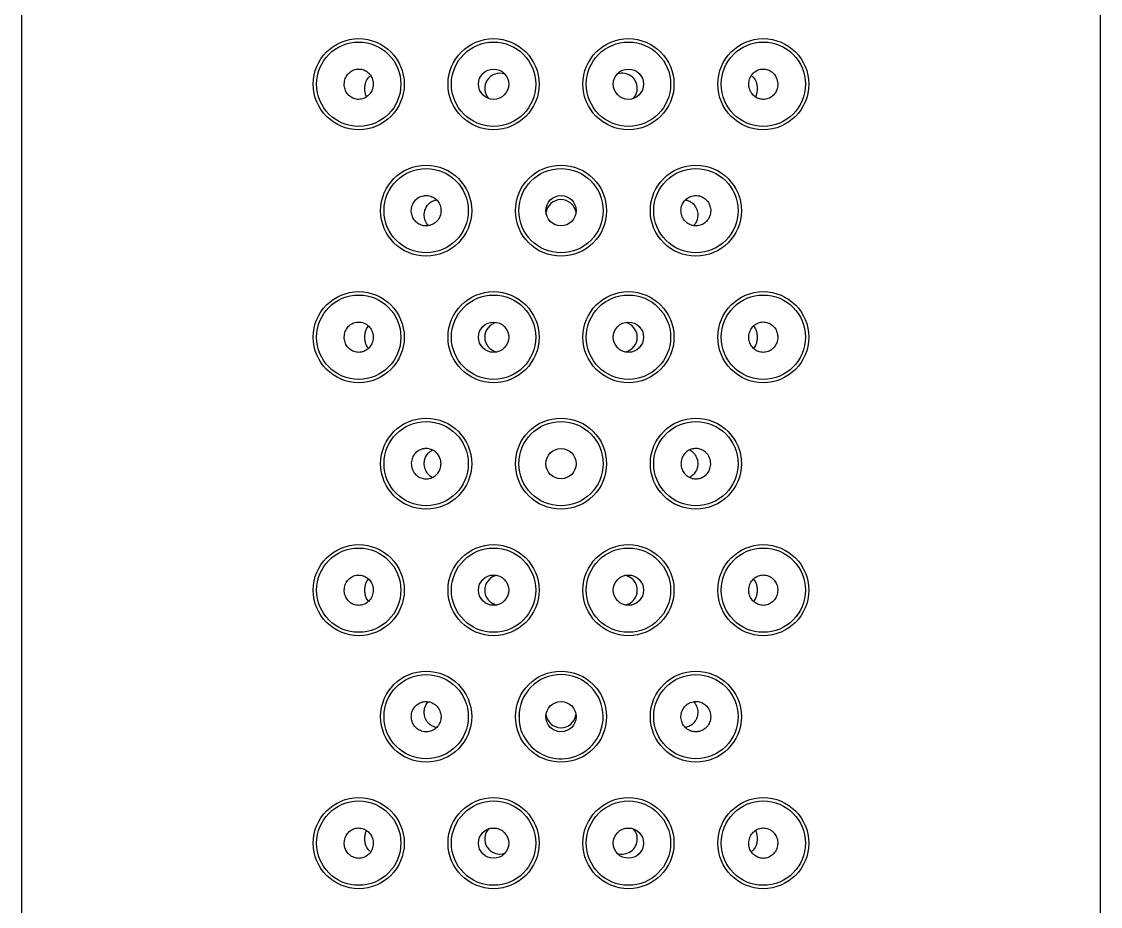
# Model space of a CAD drawing. Header units: millimetres. Extents: x -60 to 7633, y -2614 to 2146.
# Drawn here: x 6844.63 to 6876.63, y 1735.06 to 1761.29 of the extents above; entities that cross this region are included whole.
import ezdxf

# ---------------------------------------------------------------- set-up
doc = ezdxf.new("R2010")
doc.units = ezdxf.units.MM
doc.layers.get('0').update_dxf_attribs({"color": 250})

msp = doc.modelspace()

# ---------------------------------------------------------------- linework, layer by layer
at = {"linetype": 'Continuous'}
for p, q in [((6844.627, 1785.183), (6844.627, 1711.183)), ((6876.627, 1711.183), (6876.627, 1785.183))]:
    msp.add_line(p, q, dxfattribs=at)
for centre, radius in [((6854.627, 1759.433), 1.35), ((6854.627, 1759.433), 1.25), ((6858.627, 1759.433), 1.35), ((6858.627, 1759.433), 1.25), ((6862.627, 1759.433), 1.35), ((6862.627, 1759.433), 1.25), ((6866.627, 1759.433), 1.35), ((6866.627, 1759.433), 1.25), ((6858.627, 1759.433), 0.449), ((6862.626, 1759.433), 0.449), ((6856.627, 1755.683), 1.35), ((6856.627, 1755.683), 1.25), ((6860.627, 1755.683), 1.35), ((6860.627, 1755.683), 1.25), ((6864.627, 1755.683), 1.35), ((6864.627, 1755.683), 1.25), ((6860.627, 1755.683), 0.45), ((6854.627, 1751.933), 1.35), ((6858.627, 1751.933), 1.35), ((6862.627, 1751.933), 1.35), ((6866.627, 1751.933), 1.35), ((6854.627, 1751.933), 1.25), ((6858.627, 1751.933), 1.25), ((6862.627, 1751.933), 1.25), ((6866.627, 1751.933), 1.25), ((6858.627, 1751.933), 0.449), ((6862.626, 1751.933), 0.449), ((6856.627, 1748.183), 1.35), ((6860.627, 1748.183), 1.35), ((6864.627, 1748.183), 1.35), ((6856.627, 1748.183), 1.25), ((6860.627, 1748.183), 1.25), ((6864.627, 1748.183), 1.25), ((6860.627, 1748.183), 0.45), ((6854.627, 1744.433), 1.35), ((6854.627, 1744.433), 1.25), ((6858.627, 1744.433), 1.35), ((6858.627, 1744.433), 1.25), ((6862.627, 1744.433), 1.35), ((6862.627, 1744.433), 1.25), ((6866.627, 1744.433), 1.35), ((6866.627, 1744.433), 1.25), ((6858.627, 1744.433), 0.449), ((6862.627, 1744.433), 0.449), ((6856.627, 1740.683), 1.35), ((6856.627, 1740.683), 1.25), ((6860.627, 1740.683), 1.35), ((6864.627, 1740.683), 1.35), ((6864.627, 1740.683), 1.25), ((6860.627, 1740.683), 0.45), ((6854.627, 1736.933), 1.35), ((6858.627, 1736.933), 1.35), ((6862.627, 1736.933), 1.35), ((6866.627, 1736.933), 1.35), ((6854.627, 1736.933), 1.25), ((6858.627, 1736.933), 1.25), ((6862.627, 1736.933), 1.25), ((6866.627, 1736.933), 1.25), ((6858.627, 1736.933), 0.449), ((6862.627, 1736.933), 0.449)]:
    msp.add_circle(centre, radius, dxfattribs=at)
for centre, radius, start, end in [((6858.812, 1759.31), 0.448, 70.8094, 223.2463), ((6862.441, 1759.31), 0.448, 0, 107.4467), ((6862.441, 1759.31), 0.448, 318.6516, 0), ((6860.627, 1755.56), 0.45, 8.4508, 173.4664), ((6858.812, 1751.933), 0.447, 102.7903, 257.7284), ((6862.441, 1751.933), 0.447, 0, 77.7284), ((6862.441, 1751.933), 0.447, 282.7903, 359.9983), ((6858.811, 1744.433), 0.448, 101.8951, 259.2873), ((6862.442, 1744.433), 0.448, 0, 79.2873), ((6862.442, 1744.433), 0.448, 281.8951, 0), ((6860.627, 1740.683), 1.25, 0, 180), ((6860.519, 1740.641), 1.137, 174.5585, 212.4219), ((6860.627, 1740.683), 1.25, 211.4124, 0), ((6860.627, 1740.805), 0.45, 187.0734, 350.9941), ((6858.811, 1737.056), 0.448, 136.7778, 289.1028), ((6862.442, 1737.056), 0.448, 0, 41.2966), ((6862.442, 1737.056), 0.448, 251.7399, 0)]:
    msp.add_arc(centre, radius, start, end, dxfattribs=at)
for points, knots in [([(6854.198, 1759.429), (6854.198, 1759.38), (6854.206, 1759.33), (6854.221, 1759.284), (6854.236, 1759.237), (6854.259, 1759.193), (6854.287, 1759.155), (6854.316, 1759.116), (6854.351, 1759.082), (6854.39, 1759.055), (6854.429, 1759.028), (6854.474, 1759.008), (6854.52, 1758.996), (6854.567, 1758.983), (6854.617, 1758.98), (6854.665, 1758.985), (6854.714, 1758.989), (6854.763, 1759.003), (6854.807, 1759.025), (6854.852, 1759.047), (6854.894, 1759.078), (6854.929, 1759.114), (6854.964, 1759.151), (6854.993, 1759.194), (6855.015, 1759.24), (6855.036, 1759.286), (6855.05, 1759.336), (6855.055, 1759.387), (6855.06, 1759.436), (6855.057, 1759.488), (6855.047, 1759.537), (6855.036, 1759.585), (6855.017, 1759.632), (6854.992, 1759.674), (6854.967, 1759.716), (6854.935, 1759.753), (6854.898, 1759.784), (6854.861, 1759.815), (6854.819, 1759.84), (6854.774, 1759.857), (6854.729, 1759.874), (6854.681, 1759.883), (6854.633, 1759.883), (6854.585, 1759.883), (6854.535, 1759.875), (6854.489, 1759.858), (6854.443, 1759.842), (6854.399, 1759.816), (6854.36, 1759.784), (6854.322, 1759.751), (6854.288, 1759.711), (6854.262, 1759.667), (6854.236, 1759.623), (6854.217, 1759.574), (6854.207, 1759.524), (6854.201, 1759.493), (6854.198, 1759.461), (6854.198, 1759.429)], [0, 0, 0, 0, 0.051857, 0.051857, 0.051857, 0.103691, 0.103691, 0.103691, 0.155924, 0.155924, 0.155924, 0.209346, 0.209346, 0.209346, 0.26399, 0.26399, 0.26399, 0.319323, 0.319323, 0.319323, 0.374579, 0.374579, 0.374579, 0.429149, 0.429149, 0.429149, 0.48279, 0.48279, 0.48279, 0.535601, 0.535601, 0.535601, 0.58792, 0.58792, 0.58792, 0.640219, 0.640219, 0.640219, 0.693011, 0.693011, 0.693011, 0.746724, 0.746724, 0.746724, 0.801502, 0.801502, 0.801502, 0.857013, 0.857013, 0.857013, 0.912434, 0.912434, 0.912434, 0.966823, 0.966823, 0.966823, 1, 1, 1, 1]), ([(6867.056, 1759.429), (6867.056, 1759.479), (6867.048, 1759.529), (6867.032, 1759.576), (6867.017, 1759.623), (6866.994, 1759.668), (6866.965, 1759.707), (6866.936, 1759.746), (6866.9, 1759.781), (6866.861, 1759.808), (6866.82, 1759.836), (6866.774, 1759.857), (6866.727, 1759.87), (6866.68, 1759.882), (6866.629, 1759.886), (6866.58, 1759.881), (6866.531, 1759.876), (6866.482, 1759.861), (6866.438, 1759.839), (6866.394, 1759.817), (6866.353, 1759.786), (6866.318, 1759.749), (6866.285, 1759.714), (6866.256, 1759.671), (6866.236, 1759.625), (6866.216, 1759.58), (6866.203, 1759.531), (6866.198, 1759.481), (6866.193, 1759.432), (6866.196, 1759.381), (6866.207, 1759.333), (6866.218, 1759.284), (6866.237, 1759.237), (6866.262, 1759.195), (6866.288, 1759.153), (6866.32, 1759.115), (6866.357, 1759.083), (6866.395, 1759.052), (6866.438, 1759.026), (6866.483, 1759.009), (6866.529, 1758.992), (6866.579, 1758.983), (6866.627, 1758.982), (6866.676, 1758.982), (6866.726, 1758.991), (6866.772, 1759.008), (6866.818, 1759.025), (6866.862, 1759.051), (6866.9, 1759.084), (6866.938, 1759.116), (6866.97, 1759.156), (6866.995, 1759.2), (6867.02, 1759.242), (6867.038, 1759.291), (6867.047, 1759.34), (6867.053, 1759.369), (6867.056, 1759.399), (6867.056, 1759.429)], [0, 0, 0, 0, 0.052461, 0.052461, 0.052461, 0.104865, 0.104865, 0.104865, 0.158139, 0.158139, 0.158139, 0.212795, 0.212795, 0.212795, 0.268302, 0.268302, 0.268302, 0.323732, 0.323732, 0.323732, 0.378306, 0.378306, 0.378306, 0.431776, 0.431776, 0.431776, 0.484388, 0.484388, 0.484388, 0.53664, 0.53664, 0.53664, 0.58905, 0.58905, 0.58905, 0.642044, 0.642044, 0.642044, 0.69589, 0.69589, 0.69589, 0.750621, 0.750621, 0.750621, 0.805941, 0.805941, 0.805941, 0.861205, 0.861205, 0.861205, 0.915621, 0.915621, 0.915621, 0.96871, 0.96871, 0.96871, 1, 1, 1, 1]), ([(6854.856, 1759.06), (6854.853, 1759.067), (6854.85, 1759.073), (6854.835, 1759.11), (6854.825, 1759.143), (6854.811, 1759.219), (6854.807, 1759.261), (6854.808, 1759.348), (6854.813, 1759.388), (6854.827, 1759.459), (6854.836, 1759.491), (6854.873, 1759.58), (6854.907, 1759.631), (6854.961, 1759.675)], [0.222156, 0.222156, 0.222156, 0.222156, 0.25, 0.25, 0.375, 0.375, 0.5, 0.5, 0.625, 0.625, 0.75, 0.75, 1, 1, 1, 1]), ([(6866.292, 1759.675), (6866.347, 1759.631), (6866.38, 1759.58), (6866.417, 1759.492), (6866.426, 1759.46), (6866.44, 1759.388), (6866.445, 1759.348), (6866.446, 1759.263), (6866.442, 1759.219), (6866.429, 1759.144), (6866.418, 1759.11), (6866.403, 1759.073), (6866.4, 1759.066), (6866.396, 1759.059)], [0, 0, 0, 0, 0.25, 0.25, 0.375, 0.375, 0.5, 0.5, 0.625, 0.625, 0.75, 0.75, 0.7796748, 0.7796748, 0.7796748, 0.7796748]), ([(6857.068, 1755.685), (6857.068, 1755.735), (6857.06, 1755.785), (6857.044, 1755.833), (6857.028, 1755.88), (6857.003, 1755.925), (6856.973, 1755.964), (6856.942, 1756.003), (6856.905, 1756.037), (6856.863, 1756.064), (6856.822, 1756.091), (6856.775, 1756.11), (6856.728, 1756.121), (6856.68, 1756.133), (6856.629, 1756.136), (6856.58, 1756.13), (6856.531, 1756.125), (6856.482, 1756.11), (6856.437, 1756.089), (6856.392, 1756.066), (6856.351, 1756.036), (6856.315, 1756), (6856.28, 1755.964), (6856.25, 1755.921), (6856.229, 1755.874), (6856.208, 1755.829), (6856.194, 1755.778), (6856.188, 1755.728), (6856.183, 1755.678), (6856.186, 1755.626), (6856.198, 1755.577), (6856.209, 1755.529), (6856.228, 1755.482), (6856.254, 1755.44), (6856.28, 1755.398), (6856.313, 1755.36), (6856.351, 1755.33), (6856.39, 1755.299), (6856.434, 1755.274), (6856.48, 1755.257), (6856.526, 1755.241), (6856.576, 1755.232), (6856.626, 1755.232), (6856.675, 1755.233), (6856.726, 1755.241), (6856.773, 1755.259), (6856.82, 1755.276), (6856.865, 1755.301), (6856.904, 1755.333), (6856.943, 1755.365), (6856.977, 1755.405), (6857.003, 1755.448), (6857.029, 1755.491), (6857.048, 1755.54), (6857.058, 1755.589), (6857.065, 1755.621), (6857.068, 1755.653), (6857.068, 1755.685)], [0, 0, 0, 0, 0.053115, 0.053115, 0.053115, 0.106232, 0.106232, 0.106232, 0.159325, 0.159325, 0.159325, 0.212597, 0.212597, 0.212597, 0.266276, 0.266276, 0.266276, 0.320467, 0.320467, 0.320467, 0.375022, 0.375022, 0.375022, 0.429524, 0.429524, 0.429524, 0.483502, 0.483502, 0.483502, 0.536766, 0.536766, 0.536766, 0.589567, 0.589567, 0.589567, 0.642409, 0.642409, 0.642409, 0.695723, 0.695723, 0.695723, 0.749631, 0.749631, 0.749631, 0.803945, 0.803945, 0.803945, 0.85834, 0.85834, 0.85834, 0.91254, 0.91254, 0.91254, 0.96641, 0.96641, 0.96641, 1, 1, 1, 1]), ([(6856.689, 1755.242), (6856.685, 1755.246), (6856.681, 1755.25), (6856.678, 1755.254), (6856.645, 1755.293), (6856.617, 1755.339), (6856.599, 1755.389), (6856.582, 1755.433), (6856.572, 1755.482), (6856.57, 1755.531), (6856.568, 1755.576), (6856.572, 1755.622), (6856.583, 1755.665), (6856.593, 1755.709), (6856.61, 1755.751), (6856.631, 1755.789), (6856.654, 1755.83), (6856.684, 1755.867), (6856.717, 1755.897), (6856.754, 1755.931), (6856.797, 1755.959), (6856.842, 1755.978), (6856.872, 1755.99), (6856.903, 1755.999), (6856.935, 1756.004)], [0.3769947, 0.3769947, 0.3769947, 0.3769947, 0.3830998, 0.3830998, 0.3830998, 0.4388784, 0.4388784, 0.4388784, 0.4890209, 0.4890209, 0.4890209, 0.5354593, 0.5354593, 0.5354593, 0.5825948, 0.5825948, 0.5825948, 0.6340313, 0.6340313, 0.6340313, 0.6911282, 0.6911282, 0.6911282, 0.7282321, 0.7282321, 0.7282321, 0.7282321]), ([(6864.185, 1755.685), (6864.185, 1755.634), (6864.193, 1755.583), (6864.21, 1755.536), (6864.226, 1755.488), (6864.25, 1755.443), (6864.281, 1755.404), (6864.312, 1755.364), (6864.35, 1755.33), (6864.391, 1755.303), (6864.433, 1755.276), (6864.48, 1755.256), (6864.529, 1755.244), (6864.577, 1755.233), (6864.628, 1755.23), (6864.678, 1755.235), (6864.727, 1755.241), (6864.776, 1755.255), (6864.821, 1755.278), (6864.866, 1755.3), (6864.907, 1755.33), (6864.942, 1755.366), (6864.976, 1755.402), (6865.005, 1755.445), (6865.026, 1755.491), (6865.047, 1755.536), (6865.06, 1755.586), (6865.065, 1755.636), (6865.07, 1755.685), (6865.067, 1755.736), (6865.055, 1755.784), (6865.044, 1755.833), (6865.025, 1755.88), (6864.999, 1755.922), (6864.972, 1755.964), (6864.939, 1756.003), (6864.901, 1756.034), (6864.862, 1756.066), (6864.817, 1756.091), (6864.771, 1756.108), (6864.723, 1756.124), (6864.673, 1756.133), (6864.623, 1756.133), (6864.573, 1756.133), (6864.522, 1756.124), (6864.475, 1756.106), (6864.429, 1756.089), (6864.384, 1756.063), (6864.346, 1756.031), (6864.307, 1755.999), (6864.274, 1755.96), (6864.248, 1755.917), (6864.223, 1755.874), (6864.204, 1755.826), (6864.194, 1755.777), (6864.188, 1755.747), (6864.185, 1755.716), (6864.185, 1755.685)], [0, 0, 0, 0, 0.053409, 0.053409, 0.053409, 0.106804, 0.106804, 0.106804, 0.160417, 0.160417, 0.160417, 0.214376, 0.214376, 0.214376, 0.268642, 0.268642, 0.268642, 0.323048, 0.323048, 0.323048, 0.377292, 0.377292, 0.377292, 0.43105, 0.43105, 0.43105, 0.484201, 0.484201, 0.484201, 0.536975, 0.536975, 0.536975, 0.589863, 0.589863, 0.589863, 0.643316, 0.643316, 0.643316, 0.697458, 0.697458, 0.697458, 0.752017, 0.752017, 0.752017, 0.806512, 0.806512, 0.806512, 0.860575, 0.860575, 0.860575, 0.914125, 0.914125, 0.914125, 0.967322, 0.967322, 0.967322, 1, 1, 1, 1]), ([(6864.319, 1756.004), (6864.351, 1755.999), (6864.383, 1755.99), (6864.413, 1755.977), (6864.46, 1755.957), (6864.504, 1755.928), (6864.542, 1755.892), (6864.581, 1755.855), (6864.614, 1755.809), (6864.638, 1755.758), (6864.66, 1755.711), (6864.676, 1755.657), (6864.681, 1755.603), (6864.686, 1755.555), (6864.684, 1755.505), (6864.674, 1755.458), (6864.665, 1755.414), (6864.65, 1755.371), (6864.629, 1755.333), (6864.611, 1755.299), (6864.588, 1755.268), (6864.563, 1755.24)], [0.2722017, 0.2722017, 0.2722017, 0.2722017, 0.3099184, 0.3099184, 0.3099184, 0.3693054, 0.3693054, 0.3693054, 0.4300964, 0.4300964, 0.4300964, 0.4869517, 0.4869517, 0.4869517, 0.5370279, 0.5370279, 0.5370279, 0.5833624, 0.5833624, 0.5833624, 0.6241661, 0.6241661, 0.6241661, 0.6241661]), ([(6854.198, 1751.933), (6854.198, 1751.883), (6854.206, 1751.833), (6854.221, 1751.787), (6854.236, 1751.74), (6854.259, 1751.696), (6854.287, 1751.657), (6854.316, 1751.618), (6854.352, 1751.584), (6854.391, 1751.557), (6854.431, 1751.529), (6854.476, 1751.508), (6854.523, 1751.496), (6854.57, 1751.484), (6854.62, 1751.48), (6854.669, 1751.485), (6854.718, 1751.49), (6854.767, 1751.504), (6854.811, 1751.526), (6854.856, 1751.548), (6854.897, 1751.579), (6854.932, 1751.615), (6854.966, 1751.651), (6854.995, 1751.694), (6855.016, 1751.74), (6855.037, 1751.786), (6855.05, 1751.836), (6855.055, 1751.886), (6855.06, 1751.935), (6855.057, 1751.986), (6855.046, 1752.035), (6855.035, 1752.083), (6855.017, 1752.13), (6854.992, 1752.172), (6854.966, 1752.214), (6854.934, 1752.252), (6854.897, 1752.283), (6854.86, 1752.314), (6854.817, 1752.339), (6854.772, 1752.356), (6854.727, 1752.373), (6854.678, 1752.382), (6854.63, 1752.383), (6854.581, 1752.383), (6854.531, 1752.375), (6854.485, 1752.358), (6854.439, 1752.341), (6854.395, 1752.315), (6854.356, 1752.282), (6854.318, 1752.25), (6854.285, 1752.21), (6854.26, 1752.166), (6854.235, 1752.123), (6854.217, 1752.074), (6854.207, 1752.025), (6854.201, 1751.994), (6854.198, 1751.964), (6854.198, 1751.933)], [0, 0, 0, 0, 0.05212, 0.05212, 0.05212, 0.104199, 0.104199, 0.104199, 0.156922, 0.156922, 0.156922, 0.21096, 0.21096, 0.21096, 0.266069, 0.266069, 0.266069, 0.321507, 0.321507, 0.321507, 0.376472, 0.376472, 0.376472, 0.430511, 0.430511, 0.430511, 0.483617, 0.483617, 0.483617, 0.536103, 0.536103, 0.536103, 0.588416, 0.588416, 0.588416, 0.641025, 0.641025, 0.641025, 0.694334, 0.694334, 0.694334, 0.748578, 0.748578, 0.748578, 0.803676, 0.803676, 0.803676, 0.85912, 0.85912, 0.85912, 0.914073, 0.914073, 0.914073, 0.967805, 0.967805, 0.967805, 1, 1, 1, 1]), ([(6867.056, 1751.933), (6867.056, 1751.982), (6867.048, 1752.032), (6867.032, 1752.079), (6867.017, 1752.125), (6866.994, 1752.17), (6866.966, 1752.208), (6866.937, 1752.248), (6866.901, 1752.282), (6866.862, 1752.309), (6866.822, 1752.337), (6866.777, 1752.357), (6866.731, 1752.369), (6866.683, 1752.382), (6866.633, 1752.386), (6866.585, 1752.381), (6866.536, 1752.376), (6866.487, 1752.361), (6866.442, 1752.339), (6866.398, 1752.317), (6866.356, 1752.287), (6866.321, 1752.25), (6866.287, 1752.214), (6866.258, 1752.171), (6866.237, 1752.125), (6866.217, 1752.08), (6866.203, 1752.03), (6866.198, 1751.98), (6866.193, 1751.93), (6866.196, 1751.879), (6866.207, 1751.831), (6866.218, 1751.782), (6866.237, 1751.736), (6866.262, 1751.694), (6866.287, 1751.652), (6866.319, 1751.614), (6866.356, 1751.583), (6866.393, 1751.551), (6866.436, 1751.526), (6866.481, 1751.509), (6866.527, 1751.492), (6866.575, 1751.483), (6866.623, 1751.483), (6866.672, 1751.482), (6866.722, 1751.491), (6866.768, 1751.508), (6866.814, 1751.525), (6866.858, 1751.55), (6866.897, 1751.583), (6866.935, 1751.615), (6866.968, 1751.655), (6866.993, 1751.699), (6867.018, 1751.742), (6867.037, 1751.791), (6867.047, 1751.841), (6867.053, 1751.871), (6867.056, 1751.902), (6867.056, 1751.933)], [0, 0, 0, 0, 0.05212, 0.05212, 0.05212, 0.104199, 0.104199, 0.104199, 0.156922, 0.156922, 0.156922, 0.21096, 0.21096, 0.21096, 0.266069, 0.266069, 0.266069, 0.321507, 0.321507, 0.321507, 0.376472, 0.376472, 0.376472, 0.430511, 0.430511, 0.430511, 0.483617, 0.483617, 0.483617, 0.536103, 0.536103, 0.536103, 0.588416, 0.588416, 0.588416, 0.641025, 0.641025, 0.641025, 0.694334, 0.694334, 0.694334, 0.748578, 0.748578, 0.748578, 0.803676, 0.803676, 0.803676, 0.85912, 0.85912, 0.85912, 0.914073, 0.914073, 0.914073, 0.967805, 0.967805, 0.967805, 1, 1, 1, 1]), ([(6854.915, 1751.604), (6854.886, 1751.637), (6854.865, 1751.672), (6854.836, 1751.742), (6854.826, 1751.774), (6854.812, 1751.848), (6854.808, 1751.889), (6854.808, 1751.975), (6854.812, 1752.017), (6854.826, 1752.09), (6854.836, 1752.123), (6854.865, 1752.193), (6854.886, 1752.228), (6854.915, 1752.261)], [0.0818728, 0.0818728, 0.0818728, 0.0818728, 0.25, 0.25, 0.375, 0.375, 0.5, 0.5, 0.625, 0.625, 0.75, 0.75, 0.9174386, 0.9174386, 0.9174386, 0.9174386]), ([(6866.338, 1752.261), (6866.367, 1752.229), (6866.388, 1752.193), (6866.417, 1752.123), (6866.427, 1752.091), (6866.441, 1752.018), (6866.445, 1751.976), (6866.446, 1751.89), (6866.441, 1751.848), (6866.427, 1751.775), (6866.418, 1751.742), (6866.388, 1751.673), (6866.367, 1751.637), (6866.339, 1751.605)], [0.0818728, 0.0818728, 0.0818728, 0.0818728, 0.25, 0.25, 0.375, 0.375, 0.5, 0.5, 0.625, 0.625, 0.75, 0.75, 0.9174386, 0.9174386, 0.9174386, 0.9174386]), ([(6857.068, 1748.183), (6857.068, 1748.133), (6857.06, 1748.082), (6857.044, 1748.034), (6857.028, 1747.987), (6857.003, 1747.942), (6856.973, 1747.903), (6856.942, 1747.864), (6856.904, 1747.829), (6856.863, 1747.802), (6856.821, 1747.776), (6856.774, 1747.756), (6856.726, 1747.744), (6856.678, 1747.733), (6856.627, 1747.73), (6856.578, 1747.735), (6856.529, 1747.741), (6856.48, 1747.755), (6856.435, 1747.777), (6856.39, 1747.8), (6856.348, 1747.83), (6856.313, 1747.866), (6856.278, 1747.902), (6856.249, 1747.945), (6856.228, 1747.991), (6856.207, 1748.037), (6856.193, 1748.087), (6856.188, 1748.137), (6856.183, 1748.186), (6856.187, 1748.238), (6856.198, 1748.286), (6856.209, 1748.334), (6856.228, 1748.382), (6856.254, 1748.423), (6856.28, 1748.466), (6856.314, 1748.504), (6856.352, 1748.535), (6856.39, 1748.566), (6856.435, 1748.591), (6856.481, 1748.607), (6856.528, 1748.624), (6856.578, 1748.633), (6856.628, 1748.633), (6856.678, 1748.633), (6856.728, 1748.624), (6856.775, 1748.606), (6856.822, 1748.589), (6856.867, 1748.564), (6856.906, 1748.531), (6856.944, 1748.5), (6856.978, 1748.46), (6857.004, 1748.417), (6857.03, 1748.374), (6857.048, 1748.326), (6857.059, 1748.277), (6857.065, 1748.246), (6857.068, 1748.214), (6857.068, 1748.183)], [0, 0, 0, 0, 0.053221, 0.053221, 0.053221, 0.106435, 0.106435, 0.106435, 0.15976, 0.15976, 0.15976, 0.213378, 0.213378, 0.213378, 0.267383, 0.267383, 0.267383, 0.321732, 0.321732, 0.321732, 0.376178, 0.376178, 0.376178, 0.430328, 0.430328, 0.430328, 0.483875, 0.483875, 0.483875, 0.53685, 0.53685, 0.53685, 0.589644, 0.589644, 0.589644, 0.642755, 0.642755, 0.642755, 0.696475, 0.696475, 0.696475, 0.750733, 0.750733, 0.750733, 0.805187, 0.805187, 0.805187, 0.859465, 0.859465, 0.859465, 0.913368, 0.913368, 0.913368, 0.966895, 0.966895, 0.966895, 1, 1, 1, 1]), ([(6856.809, 1747.778), (6856.767, 1747.8), (6856.728, 1747.829), (6856.694, 1747.864), (6856.658, 1747.902), (6856.628, 1747.948), (6856.606, 1747.999), (6856.587, 1748.045), (6856.575, 1748.096), (6856.571, 1748.148), (6856.567, 1748.194), (6856.571, 1748.241), (6856.581, 1748.286), (6856.59, 1748.33), (6856.606, 1748.372), (6856.627, 1748.409), (6856.649, 1748.449), (6856.677, 1748.485), (6856.709, 1748.516), (6856.739, 1748.545), (6856.774, 1748.569), (6856.81, 1748.588)], [0.3218227, 0.3218227, 0.3218227, 0.3218227, 0.3763505, 0.3763505, 0.3763505, 0.4349718, 0.4349718, 0.4349718, 0.4883078, 0.4883078, 0.4883078, 0.5361208, 0.5361208, 0.5361208, 0.582477, 0.582477, 0.582477, 0.63158, 0.63158, 0.63158, 0.6788738, 0.6788738, 0.6788738, 0.6788738]), ([(6864.185, 1748.183), (6864.185, 1748.233), (6864.193, 1748.284), (6864.209, 1748.331), (6864.226, 1748.378), (6864.25, 1748.423), (6864.281, 1748.463), (6864.311, 1748.502), (6864.349, 1748.536), (6864.39, 1748.563), (6864.432, 1748.59), (6864.479, 1748.61), (6864.527, 1748.621), (6864.575, 1748.632), (6864.626, 1748.636), (6864.675, 1748.63), (6864.724, 1748.624), (6864.773, 1748.61), (6864.818, 1748.588), (6864.863, 1748.566), (6864.905, 1748.535), (6864.94, 1748.499), (6864.975, 1748.463), (6865.004, 1748.42), (6865.025, 1748.374), (6865.046, 1748.329), (6865.06, 1748.279), (6865.065, 1748.229), (6865.07, 1748.179), (6865.067, 1748.128), (6865.055, 1748.079), (6865.044, 1748.031), (6865.025, 1747.984), (6864.999, 1747.942), (6864.973, 1747.9), (6864.939, 1747.862), (6864.901, 1747.831), (6864.863, 1747.799), (6864.819, 1747.775), (6864.772, 1747.758), (6864.725, 1747.741), (6864.675, 1747.733), (6864.625, 1747.733), (6864.576, 1747.733), (6864.525, 1747.742), (6864.478, 1747.759), (6864.431, 1747.776), (6864.386, 1747.802), (6864.348, 1747.834), (6864.309, 1747.866), (6864.275, 1747.905), (6864.249, 1747.948), (6864.224, 1747.991), (6864.205, 1748.04), (6864.194, 1748.089), (6864.188, 1748.12), (6864.185, 1748.151), (6864.185, 1748.183)], [0, 0, 0, 0, 0.053221, 0.053221, 0.053221, 0.106435, 0.106435, 0.106435, 0.15976, 0.15976, 0.15976, 0.213378, 0.213378, 0.213378, 0.267383, 0.267383, 0.267383, 0.321732, 0.321732, 0.321732, 0.376178, 0.376178, 0.376178, 0.430328, 0.430328, 0.430328, 0.483875, 0.483875, 0.483875, 0.53685, 0.53685, 0.53685, 0.589644, 0.589644, 0.589644, 0.642755, 0.642755, 0.642755, 0.696475, 0.696475, 0.696475, 0.750733, 0.750733, 0.750733, 0.805187, 0.805187, 0.805187, 0.859465, 0.859465, 0.859465, 0.913368, 0.913368, 0.913368, 0.966895, 0.966895, 0.966895, 1, 1, 1, 1]), ([(6864.444, 1748.588), (6864.486, 1748.566), (6864.526, 1748.537), (6864.559, 1748.501), (6864.595, 1748.463), (6864.625, 1748.417), (6864.647, 1748.367), (6864.666, 1748.32), (6864.679, 1748.269), (6864.682, 1748.218), (6864.686, 1748.172), (6864.682, 1748.124), (6864.672, 1748.079), (6864.663, 1748.036), (6864.647, 1747.994), (6864.626, 1747.956), (6864.604, 1747.916), (6864.576, 1747.88), (6864.545, 1747.85), (6864.514, 1747.82), (6864.48, 1747.796), (6864.443, 1747.777)], [0.3218227, 0.3218227, 0.3218227, 0.3218227, 0.3763505, 0.3763505, 0.3763505, 0.4349718, 0.4349718, 0.4349718, 0.4883078, 0.4883078, 0.4883078, 0.5361208, 0.5361208, 0.5361208, 0.582477, 0.582477, 0.582477, 0.63158, 0.63158, 0.63158, 0.6788738, 0.6788738, 0.6788738, 0.6788738]), ([(6855.057, 1744.433), (6855.057, 1744.482), (6855.049, 1744.533), (6855.034, 1744.58), (6855.018, 1744.627), (6854.995, 1744.672), (6854.965, 1744.71), (6854.936, 1744.75), (6854.9, 1744.784), (6854.86, 1744.811), (6854.82, 1744.838), (6854.775, 1744.858), (6854.728, 1744.87), (6854.681, 1744.882), (6854.631, 1744.886), (6854.583, 1744.88), (6854.535, 1744.875), (6854.486, 1744.861), (6854.442, 1744.839), (6854.398, 1744.817), (6854.356, 1744.786), (6854.322, 1744.749), (6854.287, 1744.713), (6854.259, 1744.67), (6854.238, 1744.623), (6854.218, 1744.578), (6854.205, 1744.528), (6854.2, 1744.477), (6854.195, 1744.428), (6854.198, 1744.377), (6854.209, 1744.329), (6854.22, 1744.282), (6854.238, 1744.235), (6854.263, 1744.194), (6854.288, 1744.152), (6854.319, 1744.115), (6854.356, 1744.084), (6854.393, 1744.052), (6854.435, 1744.027), (6854.48, 1744.01), (6854.526, 1743.992), (6854.575, 1743.983), (6854.623, 1743.983), (6854.672, 1743.982), (6854.722, 1743.991), (6854.769, 1744.008), (6854.815, 1744.025), (6854.86, 1744.051), (6854.898, 1744.084), (6854.936, 1744.116), (6854.969, 1744.155), (6854.995, 1744.199), (6855.02, 1744.242), (6855.038, 1744.291), (6855.048, 1744.34), (6855.054, 1744.37), (6855.057, 1744.402), (6855.057, 1744.433)], [0, 0, 0, 0, 0.052492, 0.052492, 0.052492, 0.104963, 0.104963, 0.104963, 0.157757, 0.157757, 0.157757, 0.211351, 0.211351, 0.211351, 0.265897, 0.265897, 0.265897, 0.321182, 0.321182, 0.321182, 0.37657, 0.37657, 0.37657, 0.431195, 0.431195, 0.431195, 0.484482, 0.484482, 0.484482, 0.536587, 0.536587, 0.536587, 0.588335, 0.588335, 0.588335, 0.640713, 0.640713, 0.640713, 0.694341, 0.694341, 0.694341, 0.749182, 0.749182, 0.749182, 0.804609, 0.804609, 0.804609, 0.859787, 0.859787, 0.859787, 0.914128, 0.914128, 0.914128, 0.967496, 0.967496, 0.967496, 1, 1, 1, 1]), ([(6854.913, 1744.106), (6854.885, 1744.138), (6854.865, 1744.173), (6854.836, 1744.242), (6854.826, 1744.274), (6854.812, 1744.348), (6854.808, 1744.389), (6854.808, 1744.475), (6854.812, 1744.517), (6854.826, 1744.59), (6854.836, 1744.623), (6854.864, 1744.692), (6854.885, 1744.727), (6854.913, 1744.759)], [0.0850418, 0.0850418, 0.0850418, 0.0850418, 0.25, 0.25, 0.375, 0.375, 0.5, 0.5, 0.625, 0.625, 0.75, 0.75, 0.9148508, 0.9148508, 0.9148508, 0.9148508]), ([(6866.196, 1744.433), (6866.196, 1744.383), (6866.204, 1744.333), (6866.219, 1744.286), (6866.235, 1744.239), (6866.258, 1744.194), (6866.288, 1744.155), (6866.317, 1744.116), (6866.353, 1744.082), (6866.393, 1744.055), (6866.433, 1744.028), (6866.479, 1744.007), (6866.525, 1743.995), (6866.572, 1743.983), (6866.622, 1743.98), (6866.67, 1743.985), (6866.719, 1743.99), (6866.767, 1744.004), (6866.811, 1744.026), (6866.856, 1744.049), (6866.897, 1744.079), (6866.932, 1744.116), (6866.966, 1744.152), (6866.995, 1744.196), (6867.015, 1744.242), (6867.036, 1744.288), (6867.049, 1744.338), (6867.053, 1744.388), (6867.058, 1744.437), (6867.055, 1744.488), (6867.044, 1744.536), (6867.033, 1744.584), (6867.015, 1744.63), (6866.99, 1744.671), (6866.966, 1744.713), (6866.934, 1744.751), (6866.898, 1744.782), (6866.861, 1744.813), (6866.818, 1744.839), (6866.773, 1744.856), (6866.728, 1744.873), (6866.679, 1744.882), (6866.63, 1744.883), (6866.581, 1744.883), (6866.531, 1744.874), (6866.484, 1744.857), (6866.438, 1744.84), (6866.393, 1744.814), (6866.355, 1744.782), (6866.317, 1744.75), (6866.284, 1744.71), (6866.258, 1744.666), (6866.233, 1744.623), (6866.215, 1744.575), (6866.205, 1744.525), (6866.199, 1744.495), (6866.196, 1744.464), (6866.196, 1744.433)], [0, 0, 0, 0, 0.052492, 0.052492, 0.052492, 0.104963, 0.104963, 0.104963, 0.157757, 0.157757, 0.157757, 0.211351, 0.211351, 0.211351, 0.265897, 0.265897, 0.265897, 0.321182, 0.321182, 0.321182, 0.37657, 0.37657, 0.37657, 0.431195, 0.431195, 0.431195, 0.484482, 0.484482, 0.484482, 0.536587, 0.536587, 0.536587, 0.588335, 0.588335, 0.588335, 0.640713, 0.640713, 0.640713, 0.694341, 0.694341, 0.694341, 0.749182, 0.749182, 0.749182, 0.804609, 0.804609, 0.804609, 0.859787, 0.859787, 0.859787, 0.914128, 0.914128, 0.914128, 0.967496, 0.967496, 0.967496, 1, 1, 1, 1]), ([(6866.34, 1744.759), (6866.368, 1744.727), (6866.389, 1744.692), (6866.417, 1744.623), (6866.427, 1744.591), (6866.441, 1744.518), (6866.445, 1744.476), (6866.446, 1744.39), (6866.441, 1744.348), (6866.427, 1744.275), (6866.418, 1744.242), (6866.389, 1744.173), (6866.368, 1744.138), (6866.34, 1744.106)], [0.0850418, 0.0850418, 0.0850418, 0.0850418, 0.25, 0.25, 0.375, 0.375, 0.5, 0.5, 0.625, 0.625, 0.75, 0.75, 0.9148508, 0.9148508, 0.9148508, 0.9148508]), ([(6856.186, 1740.685), (6856.186, 1740.635), (6856.194, 1740.584), (6856.211, 1740.537), (6856.227, 1740.489), (6856.251, 1740.444), (6856.281, 1740.405), (6856.311, 1740.366), (6856.349, 1740.331), (6856.39, 1740.304), (6856.432, 1740.276), (6856.479, 1740.256), (6856.528, 1740.244), (6856.576, 1740.233), (6856.627, 1740.23), (6856.677, 1740.235), (6856.727, 1740.241), (6856.776, 1740.255), (6856.821, 1740.278), (6856.866, 1740.3), (6856.907, 1740.33), (6856.942, 1740.366), (6856.977, 1740.402), (6857.006, 1740.444), (6857.027, 1740.49), (6857.048, 1740.535), (6857.061, 1740.585), (6857.066, 1740.634), (6857.071, 1740.684), (6857.068, 1740.736), (6857.057, 1740.784), (6857.045, 1740.833), (6857.026, 1740.881), (6856.999, 1740.923), (6856.973, 1740.965), (6856.939, 1741.004), (6856.9, 1741.035), (6856.861, 1741.066), (6856.817, 1741.091), (6856.77, 1741.108), (6856.723, 1741.125), (6856.672, 1741.133), (6856.623, 1741.133), (6856.573, 1741.133), (6856.523, 1741.124), (6856.476, 1741.107), (6856.429, 1741.089), (6856.385, 1741.064), (6856.346, 1741.031), (6856.308, 1740.999), (6856.275, 1740.96), (6856.249, 1740.917), (6856.224, 1740.874), (6856.205, 1740.826), (6856.195, 1740.777), (6856.189, 1740.747), (6856.186, 1740.716), (6856.186, 1740.685)], [0, 0, 0, 0, 0.053229, 0.053229, 0.053229, 0.106427, 0.106427, 0.106427, 0.160099, 0.160099, 0.160099, 0.214417, 0.214417, 0.214417, 0.269008, 0.269008, 0.269008, 0.323397, 0.323397, 0.323397, 0.377294, 0.377294, 0.377294, 0.430711, 0.430711, 0.430711, 0.483847, 0.483847, 0.483847, 0.536941, 0.536941, 0.536941, 0.590181, 0.590181, 0.590181, 0.643692, 0.643692, 0.643692, 0.69754, 0.69754, 0.69754, 0.75172, 0.75172, 0.75172, 0.806109, 0.806109, 0.806109, 0.860441, 0.860441, 0.860441, 0.914378, 0.914378, 0.914378, 0.967712, 0.967712, 0.967712, 1, 1, 1, 1]), ([(6856.57, 1740.821), (6856.57, 1740.866), (6856.578, 1740.913), (6856.592, 1740.956), (6856.605, 1740.999), (6856.625, 1741.039), (6856.65, 1741.075), (6856.662, 1741.093), (6856.676, 1741.11), (6856.69, 1741.125)], [0, 0, 0, 0, 0.0471237, 0.0471237, 0.0471237, 0.094139, 0.094139, 0.094139, 0.1172273, 0.1172273, 0.1172273, 0.1172273]), ([(6865.067, 1740.685), (6865.067, 1740.735), (6865.059, 1740.785), (6865.043, 1740.832), (6865.027, 1740.879), (6865.003, 1740.924), (6864.973, 1740.963), (6864.943, 1741.002), (6864.906, 1741.036), (6864.865, 1741.063), (6864.824, 1741.09), (6864.777, 1741.11), (6864.73, 1741.121), (6864.682, 1741.133), (6864.631, 1741.136), (6864.582, 1741.13), (6864.532, 1741.125), (6864.483, 1741.111), (6864.438, 1741.089), (6864.392, 1741.067), (6864.35, 1741.036), (6864.315, 1741), (6864.28, 1740.964), (6864.25, 1740.922), (6864.228, 1740.876), (6864.207, 1740.83), (6864.193, 1740.78), (6864.187, 1740.73), (6864.182, 1740.68), (6864.185, 1740.628), (6864.196, 1740.579), (6864.207, 1740.53), (6864.227, 1740.483), (6864.253, 1740.44), (6864.28, 1740.398), (6864.313, 1740.36), (6864.352, 1740.329), (6864.39, 1740.298), (6864.434, 1740.274), (6864.48, 1740.257), (6864.527, 1740.241), (6864.577, 1740.232), (6864.626, 1740.232), (6864.675, 1740.233), (6864.725, 1740.241), (6864.772, 1740.258), (6864.819, 1740.275), (6864.864, 1740.301), (6864.902, 1740.333), (6864.941, 1740.365), (6864.975, 1740.404), (6865.002, 1740.448), (6865.028, 1740.491), (6865.047, 1740.54), (6865.057, 1740.59), (6865.064, 1740.621), (6865.067, 1740.653), (6865.067, 1740.685)], [0, 0, 0, 0, 0.052808, 0.052808, 0.052808, 0.105608, 0.105608, 0.105608, 0.158562, 0.158562, 0.158562, 0.212063, 0.212063, 0.212063, 0.266127, 0.266127, 0.266127, 0.320502, 0.320502, 0.320502, 0.374861, 0.374861, 0.374861, 0.428968, 0.428968, 0.428968, 0.48273, 0.48273, 0.48273, 0.536162, 0.536162, 0.536162, 0.589348, 0.589348, 0.589348, 0.642432, 0.642432, 0.642432, 0.69562, 0.69562, 0.69562, 0.749149, 0.749149, 0.749149, 0.803179, 0.803179, 0.803179, 0.857652, 0.857652, 0.857652, 0.912226, 0.912226, 0.912226, 0.96641, 0.96641, 0.96641, 1, 1, 1, 1]), ([(6864.56, 1741.128), (6864.584, 1741.103), (6864.606, 1741.074), (6864.623, 1741.043), (6864.648, 1741), (6864.666, 1740.951), (6864.675, 1740.901), (6864.68, 1740.875), (6864.683, 1740.848), (6864.684, 1740.821)], [0.8812324, 0.8812324, 0.8812324, 0.8812324, 0.9196217, 0.9196217, 0.9196217, 0.9724542, 0.9724542, 0.9724542, 1, 1, 1, 1]), ([(6856.941, 1740.36), (6856.92, 1740.363), (6856.899, 1740.368), (6856.879, 1740.374), (6856.831, 1740.389), (6856.785, 1740.413), (6856.745, 1740.445), (6856.703, 1740.477), (6856.666, 1740.519), (6856.637, 1740.566), (6856.61, 1740.612), (6856.589, 1740.664), (6856.579, 1740.719), (6856.572, 1740.752), (6856.569, 1740.786), (6856.57, 1740.821)], [0.762997, 0.762997, 0.762997, 0.762997, 0.7873903, 0.7873903, 0.7873903, 0.8457542, 0.8457542, 0.8457542, 0.9065889, 0.9065889, 0.9065889, 0.9650431, 0.9650431, 0.9650431, 1, 1, 1, 1]), ([(6864.684, 1740.821), (6864.685, 1740.773), (6864.678, 1740.724), (6864.665, 1740.68), (6864.652, 1740.635), (6864.633, 1740.592), (6864.609, 1740.555), (6864.583, 1740.515), (6864.551, 1740.479), (6864.515, 1740.45), (6864.476, 1740.418), (6864.431, 1740.393), (6864.383, 1740.377), (6864.362, 1740.37), (6864.34, 1740.365), (6864.318, 1740.361)], [0, 0, 0, 0, 0.0492339, 0.0492339, 0.0492339, 0.0982394, 0.0982394, 0.0982394, 0.1506783, 0.1506783, 0.1506783, 0.2087533, 0.2087533, 0.2087533, 0.2346416, 0.2346416, 0.2346416, 0.2346416]), ([(6855.057, 1736.93), (6855.057, 1736.98), (6855.049, 1737.03), (6855.034, 1737.078), (6855.018, 1737.125), (6854.994, 1737.17), (6854.965, 1737.209), (6854.935, 1737.248), (6854.899, 1737.283), (6854.859, 1737.31), (6854.818, 1737.338), (6854.772, 1737.358), (6854.726, 1737.37), (6854.678, 1737.382), (6854.628, 1737.386), (6854.58, 1737.381), (6854.531, 1737.375), (6854.482, 1737.361), (6854.438, 1737.339), (6854.394, 1737.316), (6854.353, 1737.286), (6854.319, 1737.249), (6854.285, 1737.213), (6854.257, 1737.17), (6854.237, 1737.123), (6854.217, 1737.078), (6854.204, 1737.029), (6854.2, 1736.979), (6854.195, 1736.93), (6854.198, 1736.88), (6854.209, 1736.832), (6854.22, 1736.784), (6854.239, 1736.738), (6854.263, 1736.696), (6854.288, 1736.654), (6854.32, 1736.616), (6854.357, 1736.585), (6854.394, 1736.553), (6854.437, 1736.527), (6854.482, 1736.51), (6854.528, 1736.492), (6854.578, 1736.483), (6854.627, 1736.482), (6854.676, 1736.482), (6854.727, 1736.491), (6854.773, 1736.508), (6854.819, 1736.525), (6854.863, 1736.551), (6854.901, 1736.584), (6854.939, 1736.616), (6854.971, 1736.656), (6854.996, 1736.699), (6855.021, 1736.742), (6855.039, 1736.79), (6855.049, 1736.839), (6855.055, 1736.869), (6855.057, 1736.899), (6855.057, 1736.93)], [0, 0, 0, 0, 0.052771, 0.052771, 0.052771, 0.105508, 0.105508, 0.105508, 0.158753, 0.158753, 0.158753, 0.212891, 0.212891, 0.212891, 0.26786, 0.26786, 0.26786, 0.323249, 0.323249, 0.323249, 0.378329, 0.378329, 0.378329, 0.432352, 0.432352, 0.432352, 0.485034, 0.485034, 0.485034, 0.536829, 0.536829, 0.536829, 0.588694, 0.588694, 0.588694, 0.641551, 0.641551, 0.641551, 0.695805, 0.695805, 0.695805, 0.751137, 0.751137, 0.751137, 0.806689, 0.806689, 0.806689, 0.86158, 0.86158, 0.86158, 0.915381, 0.915381, 0.915381, 0.968209, 0.968209, 0.968209, 1, 1, 1, 1]), ([(6854.961, 1736.691), (6854.906, 1736.734), (6854.873, 1736.785), (6854.837, 1736.874), (6854.827, 1736.905), (6854.813, 1736.977), (6854.808, 1737.017), (6854.807, 1737.102), (6854.811, 1737.146), (6854.825, 1737.222), (6854.835, 1737.255), (6854.851, 1737.294), (6854.855, 1737.302), (6854.859, 1737.31)], [0, 0, 0, 0, 0.25, 0.25, 0.375, 0.375, 0.5, 0.5, 0.625, 0.625, 0.75, 0.75, 0.7844594, 0.7844594, 0.7844594, 0.7844594]), ([(6866.196, 1736.93), (6866.196, 1736.88), (6866.204, 1736.83), (6866.219, 1736.783), (6866.235, 1736.736), (6866.258, 1736.692), (6866.287, 1736.653), (6866.317, 1736.614), (6866.353, 1736.58), (6866.392, 1736.553), (6866.432, 1736.527), (6866.477, 1736.507), (6866.523, 1736.495), (6866.57, 1736.483), (6866.619, 1736.48), (6866.666, 1736.485), (6866.715, 1736.49), (6866.763, 1736.504), (6866.808, 1736.526), (6866.852, 1736.548), (6866.894, 1736.578), (6866.929, 1736.615), (6866.963, 1736.652), (6866.993, 1736.695), (6867.014, 1736.742), (6867.035, 1736.788), (6867.048, 1736.839), (6867.053, 1736.89), (6867.058, 1736.939), (6867.055, 1736.99), (6867.044, 1737.039), (6867.034, 1737.086), (6867.015, 1737.133), (6866.991, 1737.174), (6866.966, 1737.215), (6866.934, 1737.253), (6866.898, 1737.283), (6866.862, 1737.315), (6866.82, 1737.34), (6866.775, 1737.356), (6866.73, 1737.373), (6866.681, 1737.383), (6866.633, 1737.383), (6866.584, 1737.383), (6866.534, 1737.375), (6866.488, 1737.358), (6866.441, 1737.341), (6866.397, 1737.315), (6866.358, 1737.283), (6866.32, 1737.25), (6866.286, 1737.211), (6866.26, 1737.167), (6866.235, 1737.123), (6866.216, 1737.075), (6866.205, 1737.025), (6866.199, 1736.994), (6866.196, 1736.961), (6866.196, 1736.93)], [0, 0, 0, 0, 0.052292, 0.052292, 0.052292, 0.104578, 0.104578, 0.104578, 0.156981, 0.156981, 0.156981, 0.210032, 0.210032, 0.210032, 0.264091, 0.264091, 0.264091, 0.319167, 0.319167, 0.319167, 0.374758, 0.374758, 0.374758, 0.429943, 0.429943, 0.429943, 0.483874, 0.483874, 0.483874, 0.536384, 0.536384, 0.536384, 0.588118, 0.588118, 0.588118, 0.640093, 0.640093, 0.640093, 0.693116, 0.693116, 0.693116, 0.74742, 0.74742, 0.74742, 0.802619, 0.802619, 0.802619, 0.857974, 0.857974, 0.857974, 0.912795, 0.912795, 0.912795, 0.96672, 0.96672, 0.96672, 1, 1, 1, 1]), ([(6866.396, 1737.306), (6866.399, 1737.3), (6866.403, 1737.293), (6866.418, 1737.256), (6866.428, 1737.223), (6866.442, 1737.147), (6866.446, 1737.104), (6866.445, 1737.017), (6866.44, 1736.977), (6866.426, 1736.906), (6866.417, 1736.874), (6866.38, 1736.786), (6866.347, 1736.734), (6866.292, 1736.691)], [0.2204545, 0.2204545, 0.2204545, 0.2204545, 0.25, 0.25, 0.375, 0.375, 0.5, 0.5, 0.625, 0.625, 0.75, 0.75, 1, 1, 1, 1])]:
    msp.add_open_spline(points, degree=3, knots=knots, dxfattribs=at)

doc.saveas('drawing.dxf')
